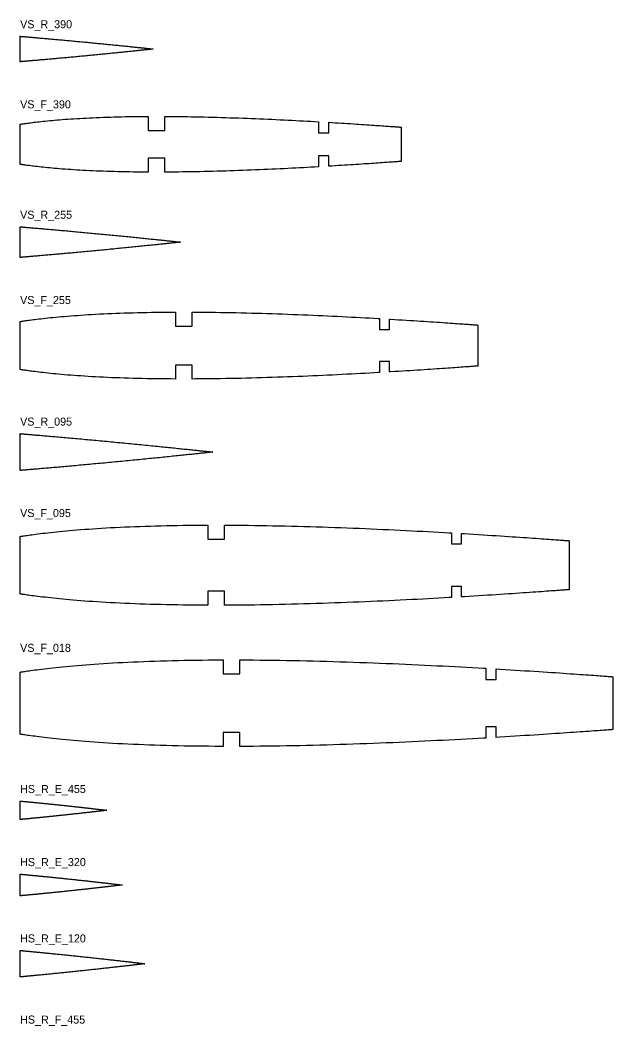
# Model space of a CAD drawing. Header units: millimetres. Extents: x 10 to 194, y 10 to 646.
# Drawn here: x 10 to 194.5, y 333.3 to 646.2 of the extents above; entities that cross this region are included whole.
import ezdxf

# ---------------------------------------------------------------- set-up
doc = ezdxf.new("R2010")
doc.units = ezdxf.units.MM
doc.layers.add('CUT', color=1, linetype='Continuous')
doc.layers.add('PART_ID_DO_NOT_CUT', color=5, linetype='Continuous')

msp = doc.modelspace()

# ---------------------------------------------------------------- linework, layer by layer
at = {"layer": 'CUT'}
for points in [[(10, 641.16), (10.01, 641.16), (10.02, 641.16), (10.05, 641.15), (10.08, 641.15), (10.13, 641.15), (10.19, 641.14), (10.26, 641.14), (10.34, 641.13), (10.43, 641.12), (10.53, 641.11), (10.64, 641.1), (10.76, 641.09), (10.89, 641.08), (11.03, 641.07), (11.18, 641.06), (11.34, 641.05), (11.51, 641.03), (11.69, 641.02), (11.88, 641), (12.08, 640.98), (12.29, 640.97), (12.51, 640.95), (12.74, 640.93), (12.97, 640.91), (13.22, 640.89), (13.47, 640.86), (13.74, 640.84), (14.01, 640.82), (14.29, 640.79), (14.58, 640.77), (14.88, 640.74), (15.19, 640.72), (15.5, 640.69), (15.82, 640.66), (16.15, 640.63), (16.49, 640.6), (16.83, 640.58), (17.18, 640.54), (17.54, 640.51), (17.9, 640.48), (18.28, 640.45), (18.65, 640.42), (19.04, 640.38), (19.43, 640.35), (19.82, 640.31), (20.22, 640.28), (20.63, 640.24), (21.04, 640.2), (21.46, 640.17), (21.88, 640.13), (22.3, 640.09), (22.73, 640.05), (23.17, 640.01), (23.61, 639.97), (24.05, 639.93), (24.49, 639.89), (24.94, 639.85), (25.39, 639.81), (25.84, 639.77), (26.3, 639.72), (26.76, 639.68), (27.22, 639.64), (27.68, 639.59), (28.15, 639.55), (28.61, 639.51), (29.08, 639.46), (29.54, 639.42), (30.01, 639.38), (30.48, 639.33), (30.95, 639.29), (31.42, 639.24), (31.88, 639.2), (32.35, 639.15), (32.82, 639.11), (33.28, 639.06), (33.75, 639.02), (34.21, 638.97), (34.67, 638.93), (35.13, 638.88), (35.58, 638.84), (36.04, 638.79), (36.49, 638.75), (36.94, 638.7), (37.38, 638.66), (37.82, 638.62), (38.26, 638.57), (38.7, 638.53), (39.13, 638.49), (39.55, 638.44), (39.97, 638.4), (40.39, 638.36), (40.8, 638.32), (41.21, 638.28), (41.61, 638.23), (42, 638.19), (42.39, 638.15), (42.78, 638.11), (43.15, 638.08), (43.52, 638.04), (43.89, 638), (44.25, 637.96), (44.6, 637.93), (44.94, 637.89), (45.28, 637.85), (45.61, 637.82), (45.93, 637.79), (46.24, 637.75), (46.55, 637.72), (46.85, 637.69), (47.14, 637.66), (47.42, 637.63), (47.69, 637.6), (47.95, 637.57), (48.21, 637.54), (48.46, 637.52), (48.69, 637.49), (48.92, 637.47), (49.14, 637.45), (49.35, 637.42), (49.55, 637.4), (49.74, 637.38), (49.92, 637.36), (50.09, 637.34), (50.25, 637.33), (50.4, 637.31), (50.54, 637.29), (50.67, 637.28), (50.79, 637.27), (50.9, 637.26), (51, 637.24), (51.09, 637.23), (51.17, 637.23), (51.24, 637.22), (51.3, 637.21), (51.34, 637.21), (51.38, 637.2), (51.41, 637.2), (51.42, 637.2), (51.43, 637.2), (51.42, 637.2), (51.41, 637.2), (51.38, 637.19), (51.34, 637.19), (51.3, 637.18), (51.24, 637.18), (51.17, 637.17), (51.09, 637.16), (51, 637.15), (50.9, 637.14), (50.79, 637.13), (50.67, 637.12), (50.54, 637.1), (50.4, 637.09), (50.25, 637.07), (50.09, 637.05), (49.92, 637.03), (49.74, 637.01), (49.55, 636.99), (49.35, 636.97), (49.14, 636.95), (48.92, 636.93), (48.69, 636.9), (48.46, 636.88), (48.21, 636.85), (47.95, 636.82), (47.69, 636.8), (47.42, 636.77), (47.14, 636.74), (46.85, 636.71), (46.55, 636.67), (46.24, 636.64), (45.93, 636.61), (45.61, 636.58), (45.28, 636.54), (44.94, 636.51), (44.6, 636.47), (44.25, 636.43), (43.89, 636.4), (43.52, 636.36), (43.15, 636.32), (42.78, 636.28), (42.39, 636.24), (42, 636.2), (41.61, 636.16), (41.21, 636.12), (40.8, 636.08), (40.39, 636.04), (39.97, 636), (39.55, 635.95), (39.13, 635.91), (38.7, 635.87), (38.26, 635.82), (37.82, 635.78), (37.38, 635.74), (36.94, 635.69), (36.49, 635.65), (36.04, 635.6), (35.58, 635.56), (35.13, 635.51), (34.67, 635.47), (34.21, 635.42), (33.75, 635.38), (33.28, 635.33), (32.82, 635.29), (32.35, 635.24), (31.88, 635.2), (31.42, 635.15), (30.95, 635.11), (30.48, 635.06), (30.01, 635.02), (29.54, 634.98), (29.08, 634.93), (28.61, 634.89), (28.15, 634.84), (27.68, 634.8), (27.22, 634.76), (26.76, 634.71), (26.3, 634.67), (25.84, 634.63), (25.39, 634.59), (24.94, 634.55), (24.49, 634.51), (24.05, 634.46), (23.61, 634.42), (23.17, 634.38), (22.73, 634.35), (22.3, 634.31), (21.88, 634.27), (21.46, 634.23), (21.04, 634.19), (20.63, 634.16), (20.22, 634.12), (19.82, 634.08), (19.43, 634.05), (19.04, 634.01), (18.65, 633.98), (18.28, 633.95), (17.9, 633.91), (17.54, 633.88), (17.18, 633.85), (16.83, 633.82), (16.49, 633.79), (16.15, 633.76), (15.82, 633.73), (15.5, 633.7), (15.19, 633.68), (14.88, 633.65), (14.58, 633.63), (14.29, 633.6), (14.01, 633.58), (13.74, 633.55), (13.47, 633.53), (13.22, 633.51), (12.97, 633.49), (12.74, 633.47), (12.51, 633.45), (12.29, 633.43), (12.08, 633.41), (11.88, 633.4), (11.69, 633.38), (11.51, 633.36), (11.34, 633.35), (11.18, 633.34), (11.03, 633.32), (10.89, 633.31), (10.76, 633.3), (10.64, 633.29), (10.53, 633.28), (10.43, 633.27), (10.34, 633.27), (10.26, 633.26), (10.19, 633.25), (10.13, 633.25), (10.08, 633.24), (10.05, 633.24), (10.02, 633.24), (10.01, 633.24), (10, 633.24)], [(10.24, 613.83), (10.38, 613.85), (10.54, 613.88), (10.74, 613.91), (10.97, 613.94), (11.22, 613.98), (11.51, 614.02), (11.82, 614.07), (12.17, 614.11), (12.54, 614.16), (12.94, 614.22), (13.37, 614.28), (13.83, 614.33), (14.32, 614.4), (14.84, 614.46), (15.38, 614.52), (15.95, 614.59), (16.55, 614.66), (17.18, 614.72), (17.83, 614.79), (18.51, 614.86), (19.21, 614.93), (19.94, 615), (20.7, 615.06), (21.48, 615.13), (22.29, 615.2), (23.11, 615.27), (23.97, 615.33), (24.84, 615.39), (25.74, 615.46), (26.66, 615.52), (27.6, 615.58), (28.57, 615.63), (29.55, 615.69), (30.55, 615.74), (31.58, 615.79), (32.62, 615.84), (33.68, 615.89), (34.76, 615.93), (35.86, 615.97), (36.98, 616.01), (38.11, 616.04), (39.26, 616.08), (40.42, 616.11), (41.6, 616.13), (42.79, 616.16), (43.99, 616.18), (45.21, 616.2), (46.44, 616.21), (47.69, 616.22), (48.94, 616.23), (49.83, 616.24), (49.83, 611.89), (55.03, 611.89), (55.03, 616.24), (55.35, 616.24), (56.65, 616.23), (57.97, 616.22), (59.28, 616.2), (60.61, 616.19), (61.94, 616.17), (63.27, 616.15), (64.6, 616.12), (65.94, 616.09), (67.28, 616.07), (68.62, 616.03), (69.96, 616), (71.3, 615.96), (72.63, 615.93), (73.97, 615.89), (75.31, 615.84), (76.64, 615.8), (77.96, 615.75), (79.29, 615.71), (80.61, 615.66), (81.92, 615.61), (83.22, 615.55), (84.52, 615.5), (85.81, 615.45), (87.1, 615.39), (88.37, 615.33), (89.63, 615.27), (90.89, 615.22), (92.13, 615.16), (93.36, 615.09), (94.58, 615.03), (95.78, 614.97), (96.97, 614.91), (98.15, 614.85), (99.31, 614.78), (100.46, 614.72), (101.59, 614.66), (102.71, 614.59), (102.9, 614.58), (102.9, 611.14), (106.1, 611.14), (106.1, 614.4), (106.99, 614.34), (108.02, 614.28), (109.02, 614.22), (110.01, 614.16), (110.97, 614.1), (111.91, 614.04), (112.83, 613.98), (113.73, 613.92), (114.61, 613.87), (115.46, 613.81), (116.29, 613.75), (117.09, 613.7), (117.87, 613.65), (118.63, 613.6), (119.36, 613.55), (120.06, 613.5), (120.74, 613.45), (121.39, 613.41), (122.02, 613.36), (122.62, 613.32), (123.19, 613.28), (123.73, 613.24), (124.25, 613.21), (124.74, 613.17), (125.2, 613.14), (125.63, 613.11), (126.03, 613.08), (126.4, 613.05), (126.75, 613.03), (127.06, 613), (127.35, 612.98), (127.6, 612.96), (127.83, 612.95), (128.03, 612.93), (128.19, 612.92), (128.33, 612.91), (128.44, 612.9), (128.51, 612.9), (128.56, 612.89), (128.57, 612.89), (128.57, 602.23), (128.56, 602.23), (128.51, 602.23), (128.44, 602.22), (128.33, 602.22), (128.19, 602.21), (128.03, 602.19), (127.83, 602.18), (127.6, 602.16), (127.35, 602.14), (127.06, 602.12), (126.75, 602.1), (126.4, 602.08), (126.03, 602.05), (125.63, 602.02), (125.2, 601.99), (124.74, 601.96), (124.25, 601.92), (123.73, 601.88), (123.19, 601.85), (122.62, 601.81), (122.02, 601.76), (121.39, 601.72), (120.74, 601.67), (120.06, 601.63), (119.36, 601.58), (118.63, 601.53), (117.87, 601.48), (117.09, 601.43), (116.29, 601.37), (115.46, 601.32), (114.61, 601.26), (113.73, 601.21), (112.83, 601.15), (111.91, 601.09), (110.97, 601.03), (110.01, 600.97), (109.02, 600.91), (108.02, 600.85), (106.99, 600.79), (106.1, 600.73), (106.1, 603.99), (102.9, 603.99), (102.9, 600.54), (102.71, 600.53), (101.59, 600.47), (100.46, 600.41), (99.31, 600.34), (98.15, 600.28), (96.97, 600.22), (95.78, 600.16), (94.58, 600.09), (93.36, 600.03), (92.13, 599.97), (90.89, 599.91), (89.63, 599.85), (88.37, 599.8), (87.1, 599.74), (85.81, 599.68), (84.52, 599.63), (83.22, 599.57), (81.92, 599.52), (80.61, 599.47), (79.29, 599.42), (77.96, 599.37), (76.64, 599.33), (75.31, 599.28), (73.97, 599.24), (72.63, 599.2), (71.3, 599.16), (69.96, 599.13), (68.62, 599.09), (67.28, 599.06), (65.94, 599.03), (64.6, 599.01), (63.27, 598.98), (61.94, 598.96), (60.61, 598.94), (59.28, 598.92), (57.97, 598.91), (56.65, 598.9), (55.35, 598.89), (55.03, 598.89), (55.03, 603.23), (49.83, 603.23), (49.83, 598.89), (48.94, 598.89), (47.69, 598.9), (46.44, 598.92), (45.21, 598.93), (43.99, 598.95), (42.79, 598.97), (41.6, 599), (40.42, 599.02), (39.26, 599.05), (38.11, 599.08), (36.98, 599.12), (35.86, 599.16), (34.76, 599.2), (33.68, 599.24), (32.62, 599.29), (31.58, 599.34), (30.55, 599.39), (29.55, 599.44), (28.57, 599.5), (27.6, 599.55), (26.66, 599.61), (25.74, 599.67), (24.84, 599.73), (23.97, 599.8), (23.11, 599.86), (22.29, 599.93), (21.48, 600), (20.7, 600.06), (19.94, 600.13), (19.21, 600.2), (18.51, 600.27), (17.83, 600.34), (17.18, 600.41), (16.55, 600.47), (15.95, 600.54), (15.38, 600.61), (14.84, 600.67), (14.32, 600.73), (13.83, 600.79), (13.37, 600.85), (12.94, 600.91), (12.54, 600.96), (12.17, 601.01), (11.82, 601.06), (11.51, 601.11), (11.22, 601.15), (10.97, 601.19), (10.74, 601.22), (10.54, 601.25), (10.38, 601.28), (10.24, 601.3), (10.14, 601.31), (10.06, 601.32), (10.02, 601.33), (10, 601.33), (10, 613.79), (10.02, 613.8), (10.06, 613.8), (10.14, 613.82)], [(10, 581.89), (10.01, 581.89), (10.03, 581.89), (10.06, 581.89), (10.1, 581.88), (10.16, 581.88), (10.23, 581.87), (10.31, 581.86), (10.41, 581.86), (10.51, 581.85), (10.63, 581.84), (10.77, 581.83), (10.91, 581.81), (11.07, 581.8), (11.24, 581.79), (11.42, 581.77), (11.61, 581.76), (11.82, 581.74), (12.04, 581.72), (12.27, 581.7), (12.51, 581.68), (12.76, 581.66), (13.02, 581.64), (13.3, 581.61), (13.58, 581.59), (13.88, 581.56), (14.19, 581.54), (14.5, 581.51), (14.83, 581.48), (15.17, 581.45), (15.52, 581.42), (15.88, 581.39), (16.25, 581.36), (16.63, 581.33), (17.01, 581.29), (17.41, 581.26), (17.82, 581.22), (18.23, 581.19), (18.65, 581.15), (19.08, 581.11), (19.52, 581.08), (19.97, 581.04), (20.42, 581), (20.89, 580.96), (21.36, 580.91), (21.83, 580.87), (22.32, 580.83), (22.81, 580.79), (23.3, 580.74), (23.8, 580.7), (24.31, 580.65), (24.82, 580.6), (25.34, 580.56), (25.86, 580.51), (26.39, 580.46), (26.92, 580.41), (27.46, 580.36), (28, 580.31), (28.54, 580.26), (29.09, 580.21), (29.64, 580.16), (30.19, 580.11), (30.75, 580.06), (31.3, 580.01), (31.86, 579.96), (32.42, 579.9), (32.98, 579.85), (33.55, 579.8), (34.11, 579.74), (34.68, 579.69), (35.24, 579.64), (35.8, 579.58), (36.37, 579.53), (36.93, 579.48), (37.49, 579.42), (38.05, 579.37), (38.61, 579.31), (39.17, 579.26), (39.72, 579.2), (40.27, 579.15), (40.82, 579.1), (41.37, 579.04), (41.91, 578.99), (42.45, 578.94), (42.99, 578.88), (43.52, 578.83), (44.05, 578.78), (44.57, 578.72), (45.09, 578.67), (45.6, 578.62), (46.11, 578.57), (46.61, 578.52), (47.11, 578.47), (47.6, 578.42), (48.08, 578.37), (48.56, 578.32), (49.03, 578.27), (49.49, 578.23), (49.94, 578.18), (50.39, 578.13), (50.83, 578.09), (51.26, 578.04), (51.68, 578), (52.1, 577.96), (52.5, 577.91), (52.9, 577.87), (53.29, 577.83), (53.67, 577.79), (54.04, 577.75), (54.39, 577.71), (54.74, 577.68), (55.08, 577.64), (55.41, 577.61), (55.73, 577.57), (56.04, 577.54), (56.33, 577.51), (56.62, 577.48), (56.89, 577.45), (57.16, 577.42), (57.41, 577.39), (57.65, 577.37), (57.88, 577.34), (58.09, 577.32), (58.3, 577.3), (58.49, 577.28), (58.68, 577.26), (58.84, 577.24), (59, 577.22), (59.15, 577.2), (59.28, 577.19), (59.4, 577.18), (59.51, 577.17), (59.6, 577.16), (59.69, 577.15), (59.76, 577.14), (59.81, 577.13), (59.86, 577.13), (59.89, 577.12), (59.91, 577.12), (59.91, 577.12), (59.91, 577.12), (59.89, 577.12), (59.86, 577.12), (59.81, 577.11), (59.76, 577.1), (59.69, 577.1), (59.6, 577.09), (59.51, 577.08), (59.4, 577.07), (59.28, 577.05), (59.15, 577.04), (59, 577.02), (58.84, 577.01), (58.68, 576.99), (58.49, 576.97), (58.3, 576.95), (58.09, 576.92), (57.88, 576.9), (57.65, 576.88), (57.41, 576.85), (57.16, 576.82), (56.89, 576.79), (56.62, 576.77), (56.33, 576.73), (56.04, 576.7), (55.73, 576.67), (55.41, 576.64), (55.08, 576.6), (54.74, 576.57), (54.39, 576.53), (54.04, 576.49), (53.67, 576.45), (53.29, 576.41), (52.9, 576.37), (52.5, 576.33), (52.1, 576.29), (51.68, 576.24), (51.26, 576.2), (50.83, 576.16), (50.39, 576.11), (49.94, 576.06), (49.49, 576.02), (49.03, 575.97), (48.56, 575.92), (48.08, 575.87), (47.6, 575.82), (47.11, 575.77), (46.61, 575.72), (46.11, 575.67), (45.6, 575.62), (45.09, 575.57), (44.57, 575.52), (44.05, 575.47), (43.52, 575.41), (42.99, 575.36), (42.45, 575.31), (41.91, 575.25), (41.37, 575.2), (40.82, 575.15), (40.27, 575.09), (39.72, 575.04), (39.17, 574.98), (38.61, 574.93), (38.05, 574.88), (37.49, 574.82), (36.93, 574.77), (36.37, 574.71), (35.8, 574.66), (35.24, 574.61), (34.68, 574.55), (34.11, 574.5), (33.55, 574.44), (32.98, 574.39), (32.42, 574.34), (31.86, 574.29), (31.3, 574.23), (30.75, 574.18), (30.19, 574.13), (29.64, 574.08), (29.09, 574.03), (28.54, 573.98), (28, 573.93), (27.46, 573.88), (26.92, 573.83), (26.39, 573.78), (25.86, 573.73), (25.34, 573.69), (24.82, 573.64), (24.31, 573.59), (23.8, 573.55), (23.3, 573.5), (22.81, 573.46), (22.32, 573.41), (21.83, 573.37), (21.36, 573.33), (20.89, 573.29), (20.42, 573.25), (19.97, 573.21), (19.52, 573.17), (19.08, 573.13), (18.65, 573.09), (18.23, 573.05), (17.82, 573.02), (17.41, 572.98), (17.01, 572.95), (16.63, 572.91), (16.25, 572.88), (15.88, 572.85), (15.52, 572.82), (15.17, 572.79), (14.83, 572.76), (14.5, 572.73), (14.19, 572.71), (13.88, 572.68), (13.58, 572.65), (13.3, 572.63), (13.02, 572.61), (12.76, 572.58), (12.51, 572.56), (12.27, 572.54), (12.04, 572.52), (11.82, 572.51), (11.61, 572.49), (11.42, 572.47), (11.24, 572.46), (11.07, 572.44), (10.91, 572.43), (10.77, 572.42), (10.63, 572.41), (10.51, 572.4), (10.41, 572.39), (10.31, 572.38), (10.23, 572.37), (10.16, 572.37), (10.1, 572.36), (10.06, 572.36), (10.03, 572.35), (10.01, 572.35), (10, 572.35)], [(10.29, 552.46), (10.45, 552.49), (10.65, 552.52), (10.89, 552.55), (11.16, 552.59), (11.47, 552.64), (11.81, 552.69), (12.19, 552.74), (12.6, 552.8), (13.05, 552.86), (13.54, 552.93), (14.06, 553), (14.61, 553.07), (15.19, 553.14), (15.81, 553.22), (16.47, 553.29), (17.16, 553.37), (17.88, 553.45), (18.63, 553.53), (19.41, 553.62), (20.23, 553.7), (21.07, 553.78), (21.95, 553.86), (22.86, 553.94), (23.8, 554.03), (24.76, 554.11), (25.76, 554.19), (26.78, 554.26), (27.83, 554.34), (28.91, 554.41), (30.02, 554.49), (31.15, 554.56), (32.31, 554.63), (33.49, 554.69), (34.7, 554.76), (35.93, 554.82), (37.18, 554.87), (38.46, 554.93), (39.76, 554.98), (41.08, 555.03), (42.42, 555.08), (43.78, 555.12), (45.16, 555.16), (46.56, 555.19), (47.97, 555.23), (49.4, 555.25), (50.85, 555.28), (52.31, 555.3), (53.79, 555.32), (55.29, 555.33), (56.79, 555.35), (58.31, 555.35), (58.31, 555.35), (58.31, 551.01), (63.51, 551.01), (63.51, 555.35), (64.49, 555.35), (66.06, 555.34), (67.64, 555.32), (69.22, 555.31), (70.81, 555.29), (72.41, 555.26), (74.01, 555.24), (75.61, 555.21), (77.22, 555.18), (78.83, 555.14), (80.44, 555.1), (82.05, 555.06), (83.66, 555.02), (85.27, 554.97), (86.87, 554.93), (88.48, 554.87), (90.08, 554.82), (91.67, 554.77), (93.26, 554.71), (94.85, 554.65), (96.42, 554.59), (97.99, 554.53), (99.55, 554.46), (101.1, 554.39), (102.64, 554.33), (104.17, 554.26), (105.69, 554.19), (107.2, 554.12), (108.69, 554.04), (110.17, 553.97), (111.63, 553.9), (113.08, 553.82), (114.52, 553.75), (115.93, 553.67), (117.33, 553.6), (118.71, 553.52), (120.07, 553.45), (121.41, 553.37), (121.8, 553.35), (121.8, 549.9), (125, 549.9), (125, 553.16), (125.3, 553.14), (126.56, 553.07), (127.79, 552.99), (128.99, 552.92), (130.18, 552.84), (131.33, 552.77), (132.47, 552.7), (133.57, 552.63), (134.65, 552.56), (135.7, 552.49), (136.73, 552.42), (137.72, 552.36), (138.69, 552.29), (139.63, 552.23), (140.53, 552.17), (141.41, 552.11), (142.26, 552.05), (143.07, 552), (143.86, 551.94), (144.61, 551.89), (145.33, 551.84), (146.02, 551.79), (146.67, 551.74), (147.29, 551.7), (147.88, 551.66), (148.43, 551.62), (148.95, 551.58), (149.43, 551.55), (149.88, 551.51), (150.3, 551.48), (150.67, 551.46), (151.02, 551.43), (151.32, 551.41), (151.6, 551.39), (151.83, 551.37), (152.03, 551.36), (152.19, 551.34), (152.32, 551.33), (152.41, 551.33), (152.47, 551.32), (152.49, 551.32), (152.49, 538.56), (152.47, 538.56), (152.41, 538.56), (152.32, 538.55), (152.19, 538.54), (152.03, 538.53), (151.83, 538.51), (151.6, 538.5), (151.32, 538.48), (151.02, 538.45), (150.67, 538.43), (150.3, 538.4), (149.88, 538.37), (149.43, 538.34), (148.95, 538.3), (148.43, 538.27), (147.88, 538.23), (147.29, 538.18), (146.67, 538.14), (146.02, 538.09), (145.33, 538.05), (144.61, 537.99), (143.86, 537.94), (143.07, 537.89), (142.26, 537.83), (141.41, 537.77), (140.53, 537.71), (139.63, 537.65), (138.69, 537.59), (137.72, 537.53), (136.73, 537.46), (135.7, 537.39), (134.65, 537.32), (133.57, 537.25), (132.47, 537.18), (131.33, 537.11), (130.18, 537.04), (128.99, 536.97), (127.79, 536.89), (126.56, 536.82), (125.3, 536.74), (125, 536.72), (125, 539.98), (121.8, 539.98), (121.8, 536.54), (121.41, 536.51), (120.07, 536.44), (118.71, 536.36), (117.33, 536.29), (115.93, 536.21), (114.52, 536.13), (113.08, 536.06), (111.63, 535.99), (110.17, 535.91), (108.69, 535.84), (107.2, 535.77), (105.69, 535.7), (104.17, 535.63), (102.64, 535.56), (101.1, 535.49), (99.55, 535.42), (97.99, 535.36), (96.42, 535.3), (94.85, 535.23), (93.26, 535.17), (91.67, 535.12), (90.08, 535.06), (88.48, 535.01), (86.87, 534.96), (85.27, 534.91), (83.66, 534.86), (82.05, 534.82), (80.44, 534.78), (78.83, 534.74), (77.22, 534.71), (75.61, 534.67), (74.01, 534.64), (72.41, 534.62), (70.81, 534.6), (69.22, 534.58), (67.64, 534.56), (66.06, 534.55), (64.49, 534.54), (63.51, 534.53), (63.51, 538.88), (58.31, 538.88), (58.31, 534.53), (58.31, 534.53), (56.79, 534.54), (55.29, 534.55), (53.79, 534.56), (52.31, 534.58), (50.85, 534.6), (49.4, 534.63), (47.97, 534.66), (46.56, 534.69), (45.16, 534.73), (43.78, 534.77), (42.42, 534.81), (41.08, 534.85), (39.76, 534.9), (38.46, 534.95), (37.18, 535.01), (35.93, 535.07), (34.7, 535.13), (33.49, 535.19), (32.31, 535.26), (31.15, 535.33), (30.02, 535.4), (28.91, 535.47), (27.83, 535.54), (26.78, 535.62), (25.76, 535.7), (24.76, 535.78), (23.8, 535.86), (22.86, 535.94), (21.95, 536.02), (21.07, 536.1), (20.23, 536.19), (19.41, 536.27), (18.63, 536.35), (17.88, 536.43), (17.16, 536.51), (16.47, 536.59), (15.81, 536.67), (15.19, 536.74), (14.61, 536.82), (14.06, 536.89), (13.54, 536.96), (13.05, 537.02), (12.6, 537.08), (12.19, 537.14), (11.81, 537.19), (11.47, 537.24), (11.16, 537.29), (10.89, 537.33), (10.65, 537.36), (10.45, 537.4), (10.29, 537.42), (10.16, 537.44), (10.07, 537.45), (10.02, 537.46), (10, 537.47), (10, 552.42), (10.02, 552.42), (10.07, 552.43), (10.16, 552.44)], [(10, 517.53), (10.01, 517.53), (10.03, 517.53), (10.07, 517.53), (10.12, 517.52), (10.19, 517.51), (10.28, 517.51), (10.37, 517.5), (10.49, 517.49), (10.62, 517.48), (10.76, 517.47), (10.92, 517.45), (11.1, 517.44), (11.29, 517.42), (11.49, 517.41), (11.71, 517.39), (11.94, 517.37), (12.19, 517.35), (12.45, 517.33), (12.72, 517.3), (13.01, 517.28), (13.31, 517.25), (13.63, 517.23), (13.96, 517.2), (14.3, 517.17), (14.66, 517.14), (15.03, 517.11), (15.41, 517.07), (15.81, 517.04), (16.21, 517.01), (16.63, 516.97), (17.06, 516.93), (17.51, 516.9), (17.96, 516.86), (18.43, 516.82), (18.9, 516.77), (19.39, 516.73), (19.89, 516.69), (20.4, 516.64), (20.91, 516.6), (21.44, 516.55), (21.98, 516.51), (22.53, 516.46), (23.08, 516.41), (23.64, 516.36), (24.22, 516.31), (24.8, 516.26), (25.39, 516.2), (25.98, 516.15), (26.58, 516.1), (27.19, 516.04), (27.81, 515.99), (28.43, 515.93), (29.06, 515.87), (29.69, 515.82), (30.33, 515.76), (30.98, 515.7), (31.63, 515.64), (32.28, 515.58), (32.94, 515.52), (33.6, 515.46), (34.26, 515.4), (34.93, 515.33), (35.6, 515.27), (36.27, 515.21), (36.94, 515.15), (37.62, 515.08), (38.29, 515.02), (38.97, 514.95), (39.65, 514.89), (40.32, 514.83), (41, 514.76), (41.68, 514.7), (42.36, 514.63), (43.03, 514.57), (43.7, 514.5), (44.38, 514.44), (45.04, 514.37), (45.71, 514.31), (46.37, 514.24), (47.04, 514.18), (47.69, 514.11), (48.34, 514.05), (48.99, 513.98), (49.64, 513.92), (50.28, 513.86), (50.91, 513.79), (51.54, 513.73), (52.16, 513.67), (52.78, 513.61), (53.39, 513.54), (53.99, 513.48), (54.59, 513.42), (55.17, 513.36), (55.75, 513.3), (56.33, 513.25), (56.89, 513.19), (57.45, 513.13), (57.99, 513.07), (58.53, 513.02), (59.06, 512.96), (59.58, 512.91), (60.08, 512.86), (60.58, 512.81), (61.07, 512.75), (61.55, 512.7), (62.01, 512.66), (62.46, 512.61), (62.91, 512.56), (63.34, 512.52), (63.76, 512.47), (64.16, 512.43), (64.56, 512.39), (64.94, 512.35), (65.31, 512.31), (65.67, 512.27), (66.01, 512.23), (66.34, 512.2), (66.66, 512.16), (66.96, 512.13), (67.25, 512.1), (67.52, 512.07), (67.79, 512.04), (68.03, 512.01), (68.26, 511.99), (68.48, 511.97), (68.69, 511.94), (68.88, 511.92), (69.05, 511.9), (69.21, 511.89), (69.35, 511.87), (69.48, 511.86), (69.6, 511.84), (69.7, 511.83), (69.78, 511.82), (69.85, 511.82), (69.9, 511.81), (69.94, 511.81), (69.96, 511.8), (69.97, 511.8), (69.96, 511.8), (69.94, 511.8), (69.9, 511.8), (69.85, 511.79), (69.78, 511.78), (69.7, 511.77), (69.6, 511.76), (69.48, 511.75), (69.35, 511.74), (69.21, 511.72), (69.05, 511.7), (68.88, 511.68), (68.69, 511.66), (68.48, 511.64), (68.26, 511.62), (68.03, 511.59), (67.79, 511.57), (67.52, 511.54), (67.25, 511.51), (66.96, 511.48), (66.66, 511.45), (66.34, 511.41), (66.01, 511.38), (65.67, 511.34), (65.31, 511.3), (64.94, 511.26), (64.56, 511.22), (64.16, 511.18), (63.76, 511.14), (63.34, 511.09), (62.91, 511.05), (62.46, 511), (62.01, 510.95), (61.55, 510.9), (61.07, 510.85), (60.58, 510.8), (60.08, 510.75), (59.58, 510.7), (59.06, 510.64), (58.53, 510.59), (57.99, 510.53), (57.45, 510.48), (56.89, 510.42), (56.33, 510.36), (55.75, 510.3), (55.17, 510.24), (54.59, 510.18), (53.99, 510.12), (53.39, 510.06), (52.78, 510), (52.16, 509.94), (51.54, 509.88), (50.91, 509.81), (50.28, 509.75), (49.64, 509.69), (48.99, 509.62), (48.34, 509.56), (47.69, 509.5), (47.04, 509.43), (46.37, 509.37), (45.71, 509.3), (45.04, 509.24), (44.38, 509.17), (43.7, 509.11), (43.03, 509.04), (42.36, 508.98), (41.68, 508.91), (41, 508.85), (40.32, 508.78), (39.65, 508.72), (38.97, 508.65), (38.29, 508.59), (37.62, 508.52), (36.94, 508.46), (36.27, 508.4), (35.6, 508.34), (34.93, 508.27), (34.26, 508.21), (33.6, 508.15), (32.94, 508.09), (32.28, 508.03), (31.63, 507.97), (30.98, 507.91), (30.33, 507.85), (29.69, 507.79), (29.06, 507.73), (28.43, 507.68), (27.81, 507.62), (27.19, 507.57), (26.58, 507.51), (25.98, 507.46), (25.39, 507.4), (24.8, 507.35), (24.22, 507.3), (23.64, 507.25), (23.08, 507.2), (22.53, 507.15), (21.98, 507.1), (21.44, 507.05), (20.91, 507.01), (20.4, 506.96), (19.89, 506.92), (19.39, 506.88), (18.9, 506.83), (18.43, 506.79), (17.96, 506.75), (17.51, 506.71), (17.06, 506.67), (16.63, 506.64), (16.21, 506.6), (15.81, 506.57), (15.41, 506.53), (15.03, 506.5), (14.66, 506.47), (14.3, 506.44), (13.96, 506.41), (13.63, 506.38), (13.31, 506.35), (13.01, 506.33), (12.72, 506.3), (12.45, 506.28), (12.19, 506.26), (11.94, 506.24), (11.71, 506.22), (11.49, 506.2), (11.29, 506.18), (11.1, 506.17), (10.92, 506.15), (10.76, 506.14), (10.62, 506.13), (10.49, 506.12), (10.37, 506.11), (10.28, 506.1), (10.19, 506.09), (10.12, 506.09), (10.07, 506.08), (10.03, 506.08), (10.01, 506.08), (10, 506.08)], [(10.35, 485.61), (10.54, 485.64), (10.78, 485.68), (11.07, 485.72), (11.39, 485.77), (11.76, 485.83), (12.17, 485.89), (12.63, 485.95), (13.12, 486.02), (13.66, 486.09), (14.24, 486.17), (14.86, 486.25), (15.52, 486.34), (16.23, 486.43), (16.97, 486.52), (17.76, 486.61), (18.58, 486.7), (19.44, 486.8), (20.34, 486.9), (21.28, 487), (22.26, 487.09), (23.28, 487.19), (24.33, 487.29), (25.42, 487.39), (26.54, 487.49), (27.7, 487.58), (28.89, 487.68), (30.12, 487.77), (31.38, 487.86), (32.68, 487.95), (34, 488.04), (35.36, 488.12), (36.75, 488.21), (38.17, 488.29), (39.61, 488.36), (41.09, 488.43), (42.59, 488.5), (44.12, 488.57), (45.68, 488.63), (47.26, 488.69), (48.87, 488.75), (50.5, 488.8), (52.15, 488.84), (53.83, 488.89), (55.52, 488.92), (57.24, 488.96), (58.98, 488.99), (60.73, 489.01), (62.5, 489.04), (64.29, 489.05), (66.1, 489.07), (67.92, 489.08), (68.37, 489.08), (68.37, 484.73), (73.57, 484.73), (73.57, 489.08), (75.33, 489.07), (77.22, 489.06), (79.11, 489.04), (81, 489.02), (82.91, 489), (84.82, 488.97), (86.74, 488.94), (88.66, 488.9), (90.59, 488.86), (92.52, 488.82), (94.45, 488.77), (96.38, 488.73), (98.31, 488.67), (100.24, 488.62), (102.16, 488.56), (104.09, 488.5), (106, 488.44), (107.92, 488.37), (109.82, 488.3), (111.72, 488.23), (113.61, 488.15), (115.49, 488.08), (117.37, 488), (119.23, 487.92), (121.07, 487.84), (122.91, 487.76), (124.73, 487.67), (126.53, 487.59), (128.32, 487.5), (130.1, 487.41), (131.85, 487.33), (133.59, 487.24), (135.31, 487.15), (137, 487.06), (138.68, 486.96), (140.33, 486.87), (141.96, 486.78), (143.57, 486.69), (144.2, 486.65), (144.2, 483.21), (147.4, 483.21), (147.4, 486.47), (148.24, 486.42), (149.74, 486.33), (151.22, 486.24), (152.66, 486.15), (154.08, 486.06), (155.47, 485.97), (156.83, 485.89), (158.15, 485.8), (159.45, 485.72), (160.71, 485.64), (161.94, 485.56), (163.13, 485.48), (164.29, 485.4), (165.41, 485.32), (166.5, 485.25), (167.55, 485.18), (168.57, 485.11), (169.55, 485.04), (170.49, 484.98), (171.39, 484.91), (172.25, 484.85), (173.07, 484.8), (173.86, 484.74), (174.6, 484.69), (175.3, 484.64), (175.97, 484.59), (176.59, 484.54), (177.17, 484.5), (177.71, 484.46), (178.2, 484.43), (178.66, 484.39), (179.07, 484.36), (179.44, 484.34), (179.76, 484.31), (180.04, 484.29), (180.28, 484.27), (180.48, 484.26), (180.63, 484.25), (180.74, 484.24), (180.81, 484.24), (180.83, 484.23), (180.83, 468.98), (180.81, 468.98), (180.74, 468.97), (180.63, 468.97), (180.48, 468.96), (180.28, 468.94), (180.04, 468.92), (179.76, 468.9), (179.44, 468.88), (179.07, 468.85), (178.66, 468.82), (178.2, 468.79), (177.71, 468.75), (177.17, 468.71), (176.59, 468.67), (175.97, 468.63), (175.3, 468.58), (174.6, 468.53), (173.86, 468.48), (173.07, 468.42), (172.25, 468.36), (171.39, 468.3), (170.49, 468.24), (169.55, 468.17), (168.57, 468.11), (167.55, 468.04), (166.5, 467.96), (165.41, 467.89), (164.29, 467.82), (163.13, 467.74), (161.94, 467.66), (160.71, 467.58), (159.45, 467.5), (158.15, 467.41), (156.83, 467.33), (155.47, 467.24), (154.08, 467.15), (152.66, 467.07), (151.22, 466.98), (149.74, 466.89), (148.24, 466.8), (147.4, 466.75), (147.4, 470), (144.2, 470), (144.2, 466.56), (143.57, 466.52), (141.96, 466.43), (140.33, 466.34), (138.68, 466.25), (137, 466.16), (135.31, 466.07), (133.59, 465.98), (131.85, 465.89), (130.1, 465.8), (128.32, 465.71), (126.53, 465.63), (124.73, 465.54), (122.91, 465.46), (121.07, 465.37), (119.23, 465.29), (117.37, 465.21), (115.49, 465.14), (113.61, 465.06), (111.72, 464.99), (109.82, 464.92), (107.92, 464.85), (106, 464.78), (104.09, 464.72), (102.16, 464.66), (100.24, 464.6), (98.31, 464.54), (96.38, 464.49), (94.45, 464.44), (92.52, 464.39), (90.59, 464.35), (88.66, 464.31), (86.74, 464.28), (84.82, 464.25), (82.91, 464.22), (81, 464.2), (79.11, 464.18), (77.22, 464.16), (75.33, 464.15), (73.57, 464.14), (73.57, 468.48), (68.37, 468.48), (68.37, 464.14), (67.92, 464.14), (66.1, 464.15), (64.29, 464.16), (62.5, 464.18), (60.73, 464.2), (58.98, 464.23), (57.24, 464.26), (55.52, 464.29), (53.83, 464.33), (52.15, 464.37), (50.5, 464.42), (48.87, 464.47), (47.26, 464.52), (45.68, 464.58), (44.12, 464.65), (42.59, 464.71), (41.09, 464.78), (39.61, 464.85), (38.17, 464.93), (36.75, 465.01), (35.36, 465.09), (34, 465.18), (32.68, 465.26), (31.38, 465.35), (30.12, 465.44), (28.89, 465.54), (27.7, 465.63), (26.54, 465.73), (25.42, 465.83), (24.33, 465.92), (23.28, 466.02), (22.26, 466.12), (21.28, 466.22), (20.34, 466.32), (19.44, 466.41), (18.58, 466.51), (17.76, 466.61), (16.97, 466.7), (16.23, 466.79), (15.52, 466.88), (14.86, 466.96), (14.24, 467.04), (13.66, 467.12), (13.12, 467.19), (12.63, 467.26), (12.17, 467.33), (11.76, 467.39), (11.39, 467.44), (11.07, 467.49), (10.78, 467.53), (10.54, 467.57), (10.35, 467.6), (10.2, 467.62), (10.09, 467.64), (10.02, 467.65), (10, 467.65), (10, 485.56), (10.02, 485.56), (10.09, 485.57), (10.2, 485.59)], [(10.38, 443.4), (10.59, 443.43), (10.85, 443.47), (11.15, 443.52), (11.5, 443.57), (11.9, 443.63), (12.35, 443.7), (12.84, 443.77), (13.37, 443.84), (13.95, 443.92), (14.58, 444), (15.25, 444.09), (15.97, 444.18), (16.72, 444.28), (17.53, 444.38), (18.37, 444.48), (19.26, 444.58), (20.2, 444.68), (21.17, 444.79), (22.18, 444.89), (23.24, 445), (24.34, 445.11), (25.47, 445.21), (26.65, 445.32), (27.86, 445.42), (29.11, 445.53), (30.4, 445.63), (31.73, 445.73), (33.09, 445.83), (34.49, 445.93), (35.92, 446.02), (37.38, 446.11), (38.88, 446.2), (40.41, 446.29), (41.98, 446.37), (43.57, 446.45), (45.19, 446.52), (46.85, 446.59), (48.53, 446.66), (50.24, 446.72), (51.97, 446.78), (53.73, 446.84), (55.52, 446.89), (57.33, 446.93), (59.16, 446.97), (61.01, 447.01), (62.89, 447.04), (64.78, 447.07), (66.7, 447.1), (68.63, 447.11), (70.58, 447.13), (72.55, 447.14), (73.21, 447.14), (73.21, 442.79), (78.41, 442.79), (78.41, 447.14), (78.53, 447.14), (80.55, 447.13), (82.58, 447.12), (84.62, 447.1), (86.67, 447.08), (88.73, 447.05), (90.8, 447.02), (92.87, 446.99), (94.95, 446.95), (97.03, 446.91), (99.11, 446.86), (101.19, 446.81), (103.28, 446.76), (105.36, 446.7), (107.44, 446.64), (109.52, 446.58), (111.6, 446.51), (113.67, 446.44), (115.74, 446.37), (117.79, 446.3), (119.84, 446.22), (121.89, 446.14), (123.92, 446.06), (125.94, 445.98), (127.95, 445.89), (129.94, 445.8), (131.92, 445.71), (133.89, 445.62), (135.84, 445.53), (137.77, 445.44), (139.69, 445.34), (141.58, 445.25), (143.46, 445.15), (145.31, 445.05), (147.14, 444.95), (148.95, 444.86), (150.74, 444.76), (152.5, 444.66), (154.23, 444.56), (154.98, 444.52), (154.98, 441.07), (158.18, 441.07), (158.18, 444.33), (159.27, 444.26), (160.9, 444.17), (162.49, 444.07), (164.05, 443.97), (165.59, 443.88), (167.08, 443.79), (168.55, 443.69), (169.98, 443.6), (171.38, 443.51), (172.74, 443.42), (174.07, 443.33), (175.36, 443.25), (176.61, 443.17), (177.82, 443.08), (179, 443), (180.13, 442.93), (181.23, 442.85), (182.28, 442.78), (183.3, 442.71), (184.27, 442.64), (185.2, 442.57), (186.09, 442.51), (186.94, 442.45), (187.74, 442.39), (188.5, 442.34), (189.22, 442.29), (189.89, 442.24), (190.52, 442.2), (191.1, 442.15), (191.63, 442.11), (192.12, 442.08), (192.57, 442.05), (192.96, 442.02), (193.32, 441.99), (193.62, 441.97), (193.88, 441.95), (194.09, 441.93), (194.26, 441.92), (194.37, 441.91), (194.45, 441.91), (194.47, 441.91), (194.47, 425.45), (194.45, 425.45), (194.37, 425.45), (194.26, 425.44), (194.09, 425.43), (193.88, 425.41), (193.62, 425.39), (193.32, 425.37), (192.96, 425.34), (192.57, 425.31), (192.12, 425.28), (191.63, 425.25), (191.1, 425.21), (190.52, 425.16), (189.89, 425.12), (189.22, 425.07), (188.5, 425.02), (187.74, 424.97), (186.94, 424.91), (186.09, 424.85), (185.2, 424.79), (184.27, 424.72), (183.3, 424.65), (182.28, 424.58), (181.23, 424.51), (180.13, 424.43), (179, 424.36), (177.82, 424.28), (176.61, 424.19), (175.36, 424.11), (174.07, 424.03), (172.74, 423.94), (171.38, 423.85), (169.98, 423.76), (168.55, 423.67), (167.08, 423.57), (165.59, 423.48), (164.05, 423.39), (162.49, 423.29), (160.9, 423.19), (159.27, 423.09), (158.18, 423.03), (158.18, 426.29), (154.98, 426.29), (154.98, 422.84), (154.23, 422.8), (152.5, 422.7), (150.74, 422.6), (148.95, 422.5), (147.14, 422.41), (145.31, 422.31), (143.46, 422.21), (141.58, 422.11), (139.69, 422.02), (137.77, 421.92), (135.84, 421.83), (133.89, 421.74), (131.92, 421.65), (129.94, 421.56), (127.95, 421.47), (125.94, 421.38), (123.92, 421.3), (121.89, 421.22), (119.84, 421.14), (117.79, 421.06), (115.74, 420.99), (113.67, 420.92), (111.6, 420.85), (109.52, 420.78), (107.44, 420.72), (105.36, 420.66), (103.28, 420.6), (101.19, 420.55), (99.11, 420.5), (97.03, 420.45), (94.95, 420.41), (92.87, 420.37), (90.8, 420.34), (88.73, 420.31), (86.67, 420.28), (84.62, 420.26), (82.58, 420.24), (80.55, 420.23), (78.53, 420.22), (78.41, 420.22), (78.41, 424.57), (73.21, 424.57), (73.21, 420.22), (72.55, 420.22), (70.58, 420.23), (68.63, 420.25), (66.7, 420.26), (64.78, 420.29), (62.89, 420.32), (61.01, 420.35), (59.16, 420.39), (57.33, 420.43), (55.52, 420.47), (53.73, 420.52), (51.97, 420.58), (50.24, 420.64), (48.53, 420.7), (46.85, 420.77), (45.19, 420.84), (43.57, 420.91), (41.98, 420.99), (40.41, 421.07), (38.88, 421.16), (37.38, 421.25), (35.92, 421.34), (34.49, 421.43), (33.09, 421.53), (31.73, 421.63), (30.4, 421.73), (29.11, 421.83), (27.86, 421.94), (26.65, 422.04), (25.47, 422.15), (24.34, 422.25), (23.24, 422.36), (22.18, 422.47), (21.17, 422.57), (20.2, 422.68), (19.26, 422.78), (18.37, 422.88), (17.53, 422.98), (16.72, 423.08), (15.97, 423.18), (15.25, 423.27), (14.58, 423.36), (13.95, 423.44), (13.37, 423.52), (12.84, 423.59), (12.35, 423.66), (11.9, 423.73), (11.5, 423.79), (11.15, 423.84), (10.85, 423.89), (10.59, 423.93), (10.38, 423.96), (10.21, 423.98), (10.09, 424), (10.02, 424.01), (10, 424.02), (10, 443.34), (10.02, 443.35), (10.09, 443.36), (10.21, 443.38)], [(10, 403.22), (10, 403.22), (10.01, 403.22), (10.03, 403.22), (10.06, 403.22), (10.09, 403.21), (10.12, 403.21), (10.17, 403.21), (10.22, 403.2), (10.28, 403.19), (10.34, 403.19), (10.41, 403.18), (10.49, 403.17), (10.58, 403.17), (10.67, 403.16), (10.77, 403.15), (10.87, 403.14), (10.98, 403.13), (11.1, 403.12), (11.23, 403.11), (11.36, 403.09), (11.49, 403.08), (11.63, 403.07), (11.78, 403.05), (11.94, 403.04), (12.1, 403.02), (12.26, 403.01), (12.44, 402.99), (12.61, 402.97), (12.8, 402.96), (12.98, 402.94), (13.18, 402.92), (13.38, 402.9), (13.58, 402.88), (13.79, 402.86), (14.01, 402.84), (14.23, 402.82), (14.45, 402.8), (14.68, 402.78), (14.91, 402.75), (15.15, 402.73), (15.39, 402.71), (15.64, 402.68), (15.89, 402.66), (16.14, 402.63), (16.4, 402.61), (16.66, 402.58), (16.92, 402.55), (17.19, 402.53), (17.46, 402.5), (17.74, 402.47), (18.01, 402.45), (18.29, 402.42), (18.58, 402.39), (18.86, 402.36), (19.15, 402.33), (19.44, 402.3), (19.73, 402.27), (20.02, 402.24), (20.32, 402.21), (20.62, 402.18), (20.92, 402.15), (21.22, 402.12), (21.52, 402.09), (21.82, 402.06), (22.12, 402.02), (22.43, 401.99), (22.73, 401.96), (23.03, 401.93), (23.34, 401.9), (23.64, 401.86), (23.95, 401.83), (24.25, 401.8), (24.56, 401.77), (24.86, 401.73), (25.16, 401.7), (25.47, 401.67), (25.77, 401.64), (26.07, 401.6), (26.37, 401.57), (26.66, 401.54), (26.96, 401.51), (27.25, 401.47), (27.55, 401.44), (27.83, 401.41), (28.12, 401.38), (28.41, 401.35), (28.69, 401.31), (28.97, 401.28), (29.25, 401.25), (29.52, 401.22), (29.79, 401.19), (30.06, 401.16), (30.33, 401.13), (30.59, 401.1), (30.84, 401.07), (31.1, 401.04), (31.35, 401.01), (31.59, 400.99), (31.84, 400.96), (32.07, 400.93), (32.31, 400.9), (32.54, 400.88), (32.76, 400.85), (32.98, 400.83), (33.19, 400.8), (33.4, 400.78), (33.61, 400.75), (33.81, 400.73), (34, 400.71), (34.19, 400.68), (34.37, 400.66), (34.55, 400.64), (34.72, 400.62), (34.89, 400.6), (35.05, 400.58), (35.2, 400.56), (35.35, 400.55), (35.49, 400.53), (35.63, 400.51), (35.76, 400.5), (35.88, 400.48), (36, 400.47), (36.11, 400.46), (36.22, 400.44), (36.31, 400.43), (36.41, 400.42), (36.49, 400.41), (36.57, 400.4), (36.64, 400.39), (36.71, 400.38), (36.76, 400.38), (36.82, 400.37), (36.86, 400.37), (36.9, 400.36), (36.93, 400.36), (36.95, 400.35), (36.97, 400.35), (36.98, 400.35), (36.98, 400.35), (36.98, 400.35), (36.97, 400.35), (36.95, 400.35), (36.93, 400.34), (36.9, 400.34), (36.86, 400.34), (36.82, 400.33), (36.76, 400.32), (36.71, 400.32), (36.64, 400.31), (36.57, 400.3), (36.49, 400.29), (36.41, 400.28), (36.31, 400.27), (36.22, 400.26), (36.11, 400.25), (36, 400.23), (35.88, 400.22), (35.76, 400.2), (35.63, 400.19), (35.49, 400.17), (35.35, 400.15), (35.2, 400.14), (35.05, 400.12), (34.89, 400.1), (34.72, 400.08), (34.55, 400.06), (34.37, 400.04), (34.19, 400.02), (34, 399.99), (33.81, 399.97), (33.61, 399.95), (33.4, 399.92), (33.19, 399.9), (32.98, 399.87), (32.76, 399.85), (32.54, 399.82), (32.31, 399.8), (32.07, 399.77), (31.84, 399.74), (31.59, 399.71), (31.35, 399.69), (31.1, 399.66), (30.84, 399.63), (30.59, 399.6), (30.33, 399.57), (30.06, 399.54), (29.79, 399.51), (29.52, 399.48), (29.25, 399.45), (28.97, 399.42), (28.69, 399.39), (28.41, 399.36), (28.12, 399.32), (27.83, 399.29), (27.55, 399.26), (27.25, 399.23), (26.96, 399.2), (26.66, 399.16), (26.37, 399.13), (26.07, 399.1), (25.77, 399.07), (25.47, 399.03), (25.16, 399), (24.86, 398.97), (24.56, 398.93), (24.25, 398.9), (23.95, 398.87), (23.64, 398.84), (23.34, 398.81), (23.03, 398.77), (22.73, 398.74), (22.43, 398.71), (22.12, 398.68), (21.82, 398.65), (21.52, 398.61), (21.22, 398.58), (20.92, 398.55), (20.62, 398.52), (20.32, 398.49), (20.02, 398.46), (19.73, 398.43), (19.44, 398.4), (19.15, 398.37), (18.86, 398.34), (18.58, 398.31), (18.29, 398.28), (18.01, 398.26), (17.74, 398.23), (17.46, 398.2), (17.19, 398.17), (16.92, 398.15), (16.66, 398.12), (16.4, 398.09), (16.14, 398.07), (15.89, 398.04), (15.64, 398.02), (15.39, 397.99), (15.15, 397.97), (14.91, 397.95), (14.68, 397.93), (14.45, 397.9), (14.23, 397.88), (14.01, 397.86), (13.79, 397.84), (13.58, 397.82), (13.38, 397.8), (13.18, 397.78), (12.98, 397.76), (12.8, 397.74), (12.61, 397.73), (12.44, 397.71), (12.26, 397.69), (12.1, 397.68), (11.94, 397.66), (11.78, 397.65), (11.63, 397.63), (11.49, 397.62), (11.36, 397.61), (11.23, 397.59), (11.1, 397.58), (10.98, 397.57), (10.87, 397.56), (10.77, 397.55), (10.67, 397.54), (10.58, 397.53), (10.49, 397.53), (10.41, 397.52), (10.34, 397.51), (10.28, 397.51), (10.22, 397.5), (10.17, 397.5), (10.12, 397.49), (10.09, 397.49), (10.06, 397.48), (10.03, 397.48), (10.01, 397.48), (10, 397.48), (10, 397.48)], [(10, 380.48), (10, 380.48), (10.02, 380.48), (10.04, 380.48), (10.06, 380.47), (10.1, 380.47), (10.15, 380.47), (10.2, 380.46), (10.26, 380.46), (10.33, 380.45), (10.4, 380.44), (10.49, 380.43), (10.58, 380.43), (10.68, 380.42), (10.79, 380.41), (10.9, 380.4), (11.03, 380.38), (11.16, 380.37), (11.3, 380.36), (11.44, 380.35), (11.59, 380.33), (11.75, 380.32), (11.92, 380.3), (12.1, 380.28), (12.28, 380.27), (12.47, 380.25), (12.66, 380.23), (12.86, 380.21), (13.07, 380.19), (13.29, 380.17), (13.51, 380.15), (13.74, 380.13), (13.97, 380.1), (14.21, 380.08), (14.46, 380.06), (14.71, 380.03), (14.97, 380.01), (15.23, 379.98), (15.5, 379.96), (15.78, 379.93), (16.05, 379.9), (16.34, 379.88), (16.63, 379.85), (16.92, 379.82), (17.22, 379.79), (17.52, 379.76), (17.83, 379.73), (18.14, 379.7), (18.46, 379.67), (18.78, 379.63), (19.1, 379.6), (19.42, 379.57), (19.75, 379.54), (20.09, 379.5), (20.42, 379.47), (20.76, 379.43), (21.1, 379.4), (21.44, 379.36), (21.79, 379.33), (22.14, 379.29), (22.49, 379.26), (22.84, 379.22), (23.19, 379.18), (23.55, 379.15), (23.9, 379.11), (24.26, 379.07), (24.61, 379.04), (24.97, 379), (25.33, 378.96), (25.69, 378.92), (26.05, 378.88), (26.41, 378.85), (26.76, 378.81), (27.12, 378.77), (27.48, 378.73), (27.84, 378.69), (28.19, 378.66), (28.54, 378.62), (28.9, 378.58), (29.25, 378.54), (29.6, 378.5), (29.95, 378.46), (30.29, 378.43), (30.63, 378.39), (30.98, 378.35), (31.31, 378.31), (31.65, 378.28), (31.98, 378.24), (32.31, 378.2), (32.64, 378.17), (32.96, 378.13), (33.28, 378.09), (33.59, 378.06), (33.91, 378.02), (34.21, 377.99), (34.52, 377.95), (34.81, 377.92), (35.11, 377.89), (35.4, 377.85), (35.68, 377.82), (35.96, 377.79), (36.23, 377.76), (36.5, 377.73), (36.77, 377.7), (37.02, 377.67), (37.28, 377.64), (37.52, 377.61), (37.76, 377.58), (38, 377.55), (38.23, 377.52), (38.45, 377.5), (38.66, 377.47), (38.87, 377.45), (39.07, 377.42), (39.27, 377.4), (39.46, 377.38), (39.64, 377.36), (39.81, 377.34), (39.98, 377.32), (40.14, 377.3), (40.3, 377.28), (40.44, 377.26), (40.58, 377.25), (40.71, 377.23), (40.83, 377.22), (40.95, 377.2), (41.06, 377.19), (41.16, 377.18), (41.25, 377.17), (41.33, 377.15), (41.41, 377.15), (41.48, 377.14), (41.54, 377.13), (41.59, 377.12), (41.63, 377.12), (41.67, 377.11), (41.7, 377.11), (41.72, 377.11), (41.73, 377.11), (41.74, 377.11), (41.73, 377.11), (41.72, 377.1), (41.7, 377.1), (41.67, 377.1), (41.63, 377.09), (41.59, 377.09), (41.54, 377.08), (41.48, 377.07), (41.41, 377.07), (41.33, 377.06), (41.25, 377.05), (41.16, 377.04), (41.06, 377.02), (40.95, 377.01), (40.83, 377), (40.71, 376.98), (40.58, 376.97), (40.44, 376.95), (40.3, 376.93), (40.14, 376.91), (39.98, 376.9), (39.81, 376.88), (39.64, 376.85), (39.46, 376.83), (39.27, 376.81), (39.07, 376.79), (38.87, 376.76), (38.66, 376.74), (38.45, 376.71), (38.23, 376.69), (38, 376.66), (37.76, 376.63), (37.52, 376.61), (37.28, 376.58), (37.02, 376.55), (36.77, 376.52), (36.5, 376.49), (36.23, 376.46), (35.96, 376.42), (35.68, 376.39), (35.4, 376.36), (35.11, 376.33), (34.81, 376.29), (34.52, 376.26), (34.21, 376.22), (33.91, 376.19), (33.59, 376.15), (33.28, 376.12), (32.96, 376.08), (32.64, 376.05), (32.31, 376.01), (31.98, 375.97), (31.65, 375.94), (31.31, 375.9), (30.98, 375.86), (30.63, 375.82), (30.29, 375.79), (29.95, 375.75), (29.6, 375.71), (29.25, 375.67), (28.9, 375.63), (28.54, 375.6), (28.19, 375.56), (27.84, 375.52), (27.48, 375.48), (27.12, 375.44), (26.76, 375.4), (26.41, 375.37), (26.05, 375.33), (25.69, 375.29), (25.33, 375.25), (24.97, 375.21), (24.61, 375.18), (24.26, 375.14), (23.9, 375.1), (23.55, 375.06), (23.19, 375.03), (22.84, 374.99), (22.49, 374.96), (22.14, 374.92), (21.79, 374.88), (21.44, 374.85), (21.1, 374.81), (20.76, 374.78), (20.42, 374.74), (20.09, 374.71), (19.75, 374.68), (19.42, 374.64), (19.1, 374.61), (18.78, 374.58), (18.46, 374.55), (18.14, 374.52), (17.83, 374.48), (17.52, 374.45), (17.22, 374.42), (16.92, 374.39), (16.63, 374.37), (16.34, 374.34), (16.05, 374.31), (15.78, 374.28), (15.5, 374.26), (15.23, 374.23), (14.97, 374.2), (14.71, 374.18), (14.46, 374.15), (14.21, 374.13), (13.97, 374.11), (13.74, 374.09), (13.51, 374.06), (13.29, 374.04), (13.07, 374.02), (12.86, 374), (12.66, 373.98), (12.47, 373.96), (12.28, 373.95), (12.1, 373.93), (11.92, 373.91), (11.75, 373.9), (11.59, 373.88), (11.44, 373.87), (11.3, 373.85), (11.16, 373.84), (11.03, 373.83), (10.9, 373.82), (10.79, 373.81), (10.68, 373.8), (10.58, 373.79), (10.49, 373.78), (10.4, 373.77), (10.33, 373.76), (10.26, 373.76), (10.2, 373.75), (10.15, 373.75), (10.1, 373.74), (10.06, 373.74), (10.04, 373.74), (10.02, 373.73), (10, 373.73), (10, 373.73)], [(10, 356.73), (10, 356.73), (10.02, 356.73), (10.04, 356.73), (10.08, 356.73), (10.12, 356.72), (10.18, 356.72), (10.24, 356.71), (10.32, 356.7), (10.4, 356.7), (10.49, 356.69), (10.6, 356.68), (10.71, 356.67), (10.83, 356.66), (10.96, 356.64), (11.1, 356.63), (11.25, 356.62), (11.41, 356.6), (11.58, 356.58), (11.76, 356.57), (11.95, 356.55), (12.14, 356.53), (12.35, 356.51), (12.56, 356.49), (12.78, 356.47), (13.01, 356.45), (13.25, 356.43), (13.5, 356.4), (13.75, 356.38), (14.02, 356.35), (14.29, 356.33), (14.57, 356.3), (14.85, 356.27), (15.15, 356.25), (15.45, 356.22), (15.76, 356.19), (16.07, 356.16), (16.39, 356.13), (16.72, 356.09), (17.06, 356.06), (17.4, 356.03), (17.75, 355.99), (18.1, 355.96), (18.46, 355.92), (18.82, 355.89), (19.19, 355.85), (19.57, 355.81), (19.95, 355.78), (20.33, 355.74), (20.72, 355.7), (21.12, 355.66), (21.52, 355.62), (21.92, 355.58), (22.32, 355.54), (22.73, 355.5), (23.15, 355.46), (23.56, 355.41), (23.98, 355.37), (24.41, 355.33), (24.83, 355.28), (25.26, 355.24), (25.69, 355.2), (26.12, 355.15), (26.55, 355.11), (26.98, 355.06), (27.42, 355.02), (27.86, 354.97), (28.29, 354.92), (28.73, 354.88), (29.17, 354.83), (29.61, 354.79), (30.05, 354.74), (30.48, 354.69), (30.92, 354.65), (31.36, 354.6), (31.79, 354.55), (32.23, 354.51), (32.66, 354.46), (33.09, 354.41), (33.52, 354.37), (33.95, 354.32), (34.37, 354.27), (34.79, 354.23), (35.21, 354.18), (35.63, 354.13), (36.04, 354.09), (36.45, 354.04), (36.86, 354), (37.26, 353.95), (37.66, 353.91), (38.05, 353.86), (38.44, 353.82), (38.83, 353.78), (39.21, 353.73), (39.58, 353.69), (39.95, 353.65), (40.32, 353.61), (40.68, 353.57), (41.03, 353.53), (41.38, 353.49), (41.72, 353.45), (42.05, 353.41), (42.38, 353.37), (42.7, 353.33), (43.02, 353.3), (43.33, 353.26), (43.63, 353.23), (43.92, 353.19), (44.21, 353.16), (44.49, 353.12), (44.76, 353.09), (45.02, 353.06), (45.28, 353.03), (45.52, 353), (45.76, 352.97), (45.99, 352.95), (46.21, 352.92), (46.43, 352.9), (46.63, 352.87), (46.83, 352.85), (47.02, 352.82), (47.19, 352.8), (47.36, 352.78), (47.52, 352.76), (47.67, 352.75), (47.81, 352.73), (47.95, 352.71), (48.07, 352.7), (48.18, 352.69), (48.28, 352.67), (48.38, 352.66), (48.46, 352.65), (48.53, 352.64), (48.6, 352.63), (48.65, 352.63), (48.7, 352.62), (48.73, 352.62), (48.76, 352.62), (48.77, 352.61), (48.78, 352.61), (48.77, 352.61), (48.76, 352.61), (48.73, 352.61), (48.7, 352.6), (48.65, 352.6), (48.6, 352.59), (48.53, 352.58), (48.46, 352.57), (48.38, 352.56), (48.28, 352.55), (48.18, 352.54), (48.07, 352.53), (47.95, 352.51), (47.81, 352.5), (47.67, 352.48), (47.52, 352.46), (47.36, 352.44), (47.19, 352.42), (47.02, 352.4), (46.83, 352.38), (46.63, 352.36), (46.43, 352.33), (46.21, 352.31), (45.99, 352.28), (45.76, 352.25), (45.52, 352.22), (45.28, 352.19), (45.02, 352.16), (44.76, 352.13), (44.49, 352.1), (44.21, 352.07), (43.92, 352.04), (43.63, 352), (43.33, 351.97), (43.02, 351.93), (42.7, 351.89), (42.38, 351.86), (42.05, 351.82), (41.72, 351.78), (41.38, 351.74), (41.03, 351.7), (40.68, 351.66), (40.32, 351.62), (39.95, 351.58), (39.58, 351.54), (39.21, 351.49), (38.83, 351.45), (38.44, 351.41), (38.05, 351.36), (37.66, 351.32), (37.26, 351.27), (36.86, 351.23), (36.45, 351.18), (36.04, 351.14), (35.63, 351.09), (35.21, 351.05), (34.79, 351), (34.37, 350.95), (33.95, 350.91), (33.52, 350.86), (33.09, 350.81), (32.66, 350.77), (32.23, 350.72), (31.79, 350.67), (31.36, 350.63), (30.92, 350.58), (30.48, 350.53), (30.05, 350.49), (29.61, 350.44), (29.17, 350.39), (28.73, 350.35), (28.29, 350.3), (27.86, 350.26), (27.42, 350.21), (26.98, 350.16), (26.55, 350.12), (26.12, 350.07), (25.69, 350.03), (25.26, 349.99), (24.83, 349.94), (24.41, 349.9), (23.98, 349.86), (23.56, 349.81), (23.15, 349.77), (22.73, 349.73), (22.32, 349.69), (21.92, 349.65), (21.52, 349.61), (21.12, 349.57), (20.72, 349.53), (20.33, 349.49), (19.95, 349.45), (19.57, 349.41), (19.19, 349.37), (18.82, 349.34), (18.46, 349.3), (18.1, 349.27), (17.75, 349.23), (17.4, 349.2), (17.06, 349.16), (16.72, 349.13), (16.39, 349.1), (16.07, 349.07), (15.76, 349.04), (15.45, 349.01), (15.15, 348.98), (14.85, 348.95), (14.57, 348.92), (14.29, 348.9), (14.02, 348.87), (13.75, 348.85), (13.5, 348.82), (13.25, 348.8), (13.01, 348.78), (12.78, 348.75), (12.56, 348.73), (12.35, 348.71), (12.14, 348.69), (11.95, 348.68), (11.76, 348.66), (11.58, 348.64), (11.41, 348.63), (11.25, 348.61), (11.1, 348.6), (10.96, 348.58), (10.83, 348.57), (10.71, 348.56), (10.6, 348.55), (10.49, 348.54), (10.4, 348.53), (10.32, 348.52), (10.24, 348.52), (10.18, 348.51), (10.12, 348.51), (10.08, 348.5), (10.04, 348.5), (10.02, 348.5), (10, 348.49), (10, 348.49)]]:
    msp.add_lwpolyline(points, close=True, dxfattribs=at)

# ---------------------------------------------------------------- texts
at = {"layer": 'PART_ID_DO_NOT_CUT'}
for s, p in [('VS_R_390', (10, 643.66)), ('VS_F_390', (10, 618.74)), ('VS_R_255', (10, 584.39)), ('VS_F_255', (10, 557.85)), ('VS_R_095', (10, 520.03)), ('VS_F_095', (10, 491.58)), ('VS_F_018', (10, 449.64)), ('HS_R_E_455', (10, 405.72)), ('HS_R_E_320', (10, 382.98)), ('HS_R_E_120', (10, 359.23)), ('HS_R_F_455', (10, 333.99))]:
    msp.add_text(s, height=2.5, dxfattribs=at).set_placement(p)

doc.saveas('drawing.dxf')
